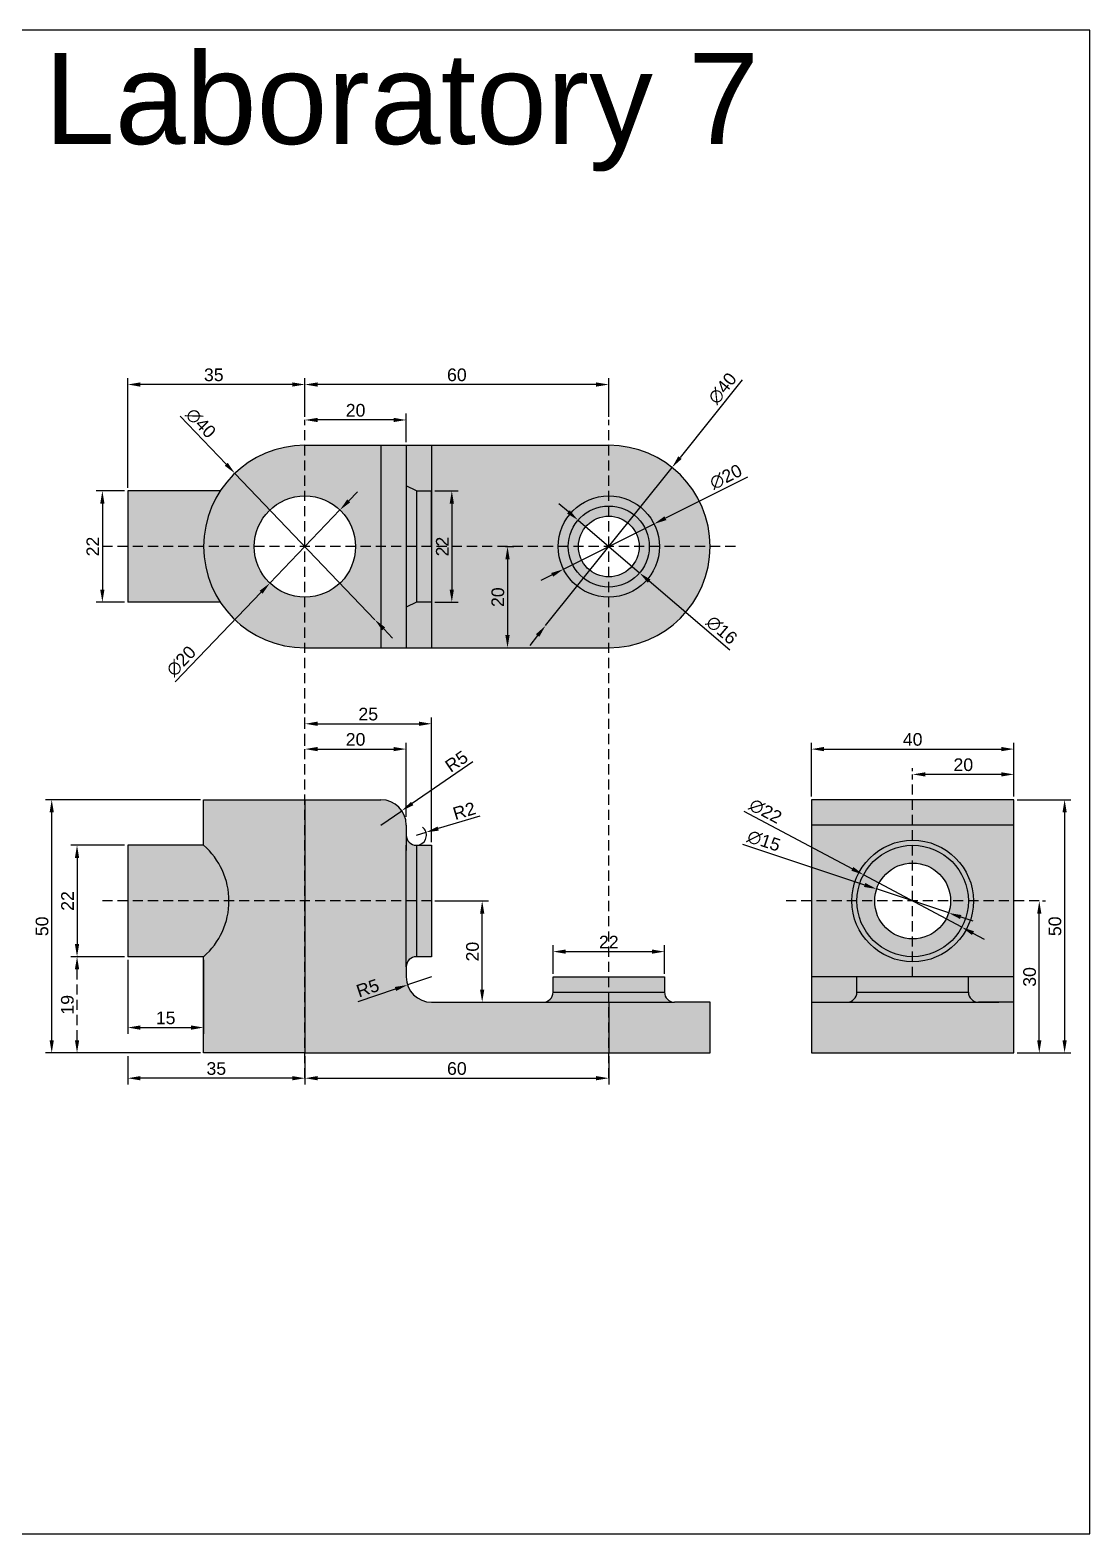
# Model space of a CAD drawing. Header units: millimetres. Extents: x 0 to 420, y 0 to 297.
# Drawn here: x 210.7 to 420, y 0 to 297 of the extents above; entities that cross this region are included whole.
import ezdxf

# ---------------------------------------------------------------- set-up
doc = ezdxf.new("R2010")
doc.units = ezdxf.units.MM
doc.linetypes.add('JIS_02_2.0', pattern=[3, 2, -1])
doc.styles.get("Standard").update_dxf_attribs({"font": 'arial.ttf'})
doc.dimstyles.new('ISO-25', dxfattribs={"dimtxt": 2.5, "dimasz": 2.5, "dimexe": 1.25, "dimexo": 0.625, "dimtad": 1, "dimtxsty": 'Standard', "dimcen": 2.5, "dimadec": 0, "dimazin": 0, "dimtfac": 1, "dimtmove": 0, "dimatfit": 3, "dimfxl": 1, "dimarcsym": 0})

# ---------------------------------------------------------------- blocks, each defined once
blk = doc.blocks.new('*D3')
at = {"color": 0, "lineweight": -2, "transparency": 16777216}
for p, q in [((265, 220.62), (265, 228.25)), ((322.5, 227), (267.5, 227)), ((325, 220.62), (325, 228.25))]:
    blk.add_line(p, q, dxfattribs=at)
at = {"color": 0, "transparency": 16777216}
for points in [[(267.5, 227.42), (267.5, 226.58), (265, 227)], [(322.5, 227.42), (322.5, 226.58), (325, 227)]]:
    blk.add_solid(points, dxfattribs=at)
at = {"layer": 'Defpoints', "color": 0, "transparency": 16777216}
for p in [(265, 227), (265, 220), (325, 220)]:
    blk.add_point(p, dxfattribs=at)
at = {"color": 0, "transparency": 16777216, "insert": (295, 228.9), "char_height": 2.5, "attachment_point": 5}
blk.add_mtext('60', dxfattribs=at)
blk = doc.blocks.new('*D6')
at = {"color": 0, "lineweight": -2, "transparency": 16777216}
for p, q in [((229.38, 206), (223.75, 206)), ((225, 203.5), (225, 186.5)), ((229.38, 184), (223.75, 184))]:
    blk.add_line(p, q, dxfattribs=at)
at = {"color": 0, "transparency": 16777216}
for points in [[(224.58, 203.5), (225.42, 203.5), (225, 206)], [(224.58, 186.5), (225.42, 186.5), (225, 184)]]:
    blk.add_solid(points, dxfattribs=at)
at = {"layer": 'Defpoints', "color": 0, "transparency": 16777216}
for p in [(230, 206), (225, 184), (230, 184)]:
    blk.add_point(p, dxfattribs=at)
at = {"color": 0, "transparency": 16777216, "insert": (223.12, 195), "char_height": 2.5, "attachment_point": 5, "rotation": 90}
blk.add_mtext('22', dxfattribs=at)
blk = doc.blocks.new('*D7')
at = {"color": 0, "lineweight": -2, "transparency": 16777216}
for p, q in [((230, 206.62), (230, 228.25)), ((262.5, 227), (232.5, 227)), ((265, 227.62), (265, 228.25))]:
    blk.add_line(p, q, dxfattribs=at)
at = {"color": 0, "transparency": 16777216}
for points in [[(232.5, 227.42), (232.5, 226.58), (230, 227)], [(262.5, 227.42), (262.5, 226.58), (265, 227)]]:
    blk.add_solid(points, dxfattribs=at)
at = {"layer": 'Defpoints', "color": 0, "transparency": 16777216}
for p in [(230, 227), (265, 227), (230, 206)]:
    blk.add_point(p, dxfattribs=at)
at = {"color": 0, "transparency": 16777216, "insert": (247, 228.9), "char_height": 2.5, "attachment_point": 5}
blk.add_mtext('35', dxfattribs=at)
blk = doc.blocks.new('*D8')
at = {"color": 0, "lineweight": -2, "transparency": 16777216}
for p, q in [((265, 220.62), (265, 221.25)), ((282.5, 220), (267.5, 220)), ((285, 215.62), (285, 221.25))]:
    blk.add_line(p, q, dxfattribs=at)
at = {"color": 0, "transparency": 16777216}
for points in [[(267.5, 220.42), (267.5, 219.58), (265, 220)], [(282.5, 220.42), (282.5, 219.58), (285, 220)]]:
    blk.add_solid(points, dxfattribs=at)
at = {"layer": 'Defpoints', "color": 0, "transparency": 16777216}
for p in [(265, 220), (265, 220), (285, 215)]:
    blk.add_point(p, dxfattribs=at)
at = {"color": 0, "transparency": 16777216, "insert": (275, 221.9), "char_height": 2.5, "attachment_point": 5}
blk.add_mtext('20', dxfattribs=at)
blk = doc.blocks.new('*D9')
at = {"color": 0, "lineweight": -2, "transparency": 16777216}
for p, q in [((290.63, 206), (295.25, 206)), ((294, 203.5), (294, 186.5)), ((290.63, 184), (295.25, 184))]:
    blk.add_line(p, q, dxfattribs=at)
at = {"color": 0, "transparency": 16777216}
for points in [[(293.58, 203.5), (294.42, 203.5), (294, 206)], [(293.58, 186.5), (294.42, 186.5), (294, 184)]]:
    blk.add_solid(points, dxfattribs=at)
at = {"layer": 'Defpoints', "color": 0, "transparency": 16777216}
for p in [(290, 206), (290, 184), (294, 184)]:
    blk.add_point(p, dxfattribs=at)
at = {"color": 0, "transparency": 16777216, "insert": (292.12, 195), "char_height": 2.5, "attachment_point": 5, "rotation": 90}
blk.add_mtext('22', dxfattribs=at)
blk = doc.blocks.new('*D10')
at = {"color": 0, "lineweight": -2, "transparency": 16777216}
for p, q in [((304.63, 195), (306.25, 195)), ((305, 192.5), (305, 177.5)), ((304.63, 175), (306.25, 175))]:
    blk.add_line(p, q, dxfattribs=at)
at = {"color": 0, "transparency": 16777216}
for points in [[(304.58, 192.5), (305.42, 192.5), (305, 195)], [(304.58, 177.5), (305.42, 177.5), (305, 175)]]:
    blk.add_solid(points, dxfattribs=at)
at = {"layer": 'Defpoints', "color": 0, "transparency": 16777216}
for p in [(304, 195), (304, 175), (305, 175)]:
    blk.add_point(p, dxfattribs=at)
at = {"color": 0, "transparency": 16777216, "insert": (303.1, 185), "char_height": 2.5, "attachment_point": 5, "rotation": 90}
blk.add_mtext('20', dxfattribs=at)
blk = doc.blocks.new('*D11')
at = {"color": 0, "lineweight": -2, "transparency": 16777216}
for p, q in [((352.37, 208.69), (336.18, 200.59)), ((316.06, 190.53), (333.94, 199.47)), ((313.82, 189.41), (311.58, 188.29))]:
    blk.add_line(p, q, dxfattribs=at)
at = {"color": 0, "transparency": 16777216}
for points in [[(335.99, 200.96), (336.37, 200.22), (333.94, 199.47)], [(313.63, 189.78), (314.01, 189.04), (316.06, 190.53)]]:
    blk.add_solid(points, dxfattribs=at)
at = {"layer": 'Defpoints', "color": 0, "transparency": 16777216}
for p in [(333.94, 199.47), (316.06, 190.53)]:
    blk.add_point(p, dxfattribs=at)
at = {"color": 0, "transparency": 16777216, "insert": (348.12, 208.76), "char_height": 2.5, "attachment_point": 5, "rotation": 26.5651}
blk.add_mtext('∅20', dxfattribs=at)
blk = doc.blocks.new('*D12')
at = {"color": 0, "lineweight": -2, "transparency": 16777216}
for p, q in [((317.03, 201.83), (315.13, 203.46)), ((318.93, 200.21), (331.07, 189.79)), ((348.87, 174.54), (332.97, 188.17))]:
    blk.add_line(p, q, dxfattribs=at)
at = {"color": 0, "transparency": 16777216}
for points in [[(317.3, 202.15), (316.76, 201.52), (318.93, 200.21)], [(333.24, 188.48), (332.7, 187.85), (331.07, 189.79)]]:
    blk.add_solid(points, dxfattribs=at)
at = {"layer": 'Defpoints', "color": 0, "transparency": 16777216}
for p in [(318.93, 200.21), (331.07, 189.79)]:
    blk.add_point(p, dxfattribs=at)
at = {"color": 0, "transparency": 16777216, "insert": (347.28, 178.5), "char_height": 2.5, "attachment_point": 5, "rotation": 319.3987}
blk.add_mtext('∅16', dxfattribs=at)
blk = doc.blocks.new('*D13')
at = {"color": 0, "lineweight": -2, "transparency": 16777216}
for p, q in [((351.36, 227.94), (339.06, 212.57)), ((312.51, 179.38), (337.49, 210.62)), ((310.94, 177.43), (309.38, 175.48))]:
    blk.add_line(p, q, dxfattribs=at)
at = {"color": 0, "transparency": 16777216}
for points in [[(338.73, 212.83), (339.38, 212.31), (337.49, 210.62)], [(310.62, 177.69), (311.27, 177.17), (312.51, 179.38)]]:
    blk.add_solid(points, dxfattribs=at)
at = {"layer": 'Defpoints', "color": 0, "transparency": 16777216}
for p in [(337.49, 210.62), (312.51, 179.38)]:
    blk.add_point(p, dxfattribs=at)
at = {"color": 0, "transparency": 16777216, "insert": (347.46, 226.23), "char_height": 2.5, "attachment_point": 5, "rotation": 51.3402}
blk.add_mtext('∅40', dxfattribs=at)
blk = doc.blocks.new('*D14')
at = {"color": 0, "lineweight": -2, "transparency": 16777216}
for p, q in [((240.39, 220.73), (249.45, 211.26)), ((278.82, 180.55), (251.18, 209.45)), ((280.55, 178.74), (282.28, 176.93))]:
    blk.add_line(p, q, dxfattribs=at)
at = {"color": 0, "transparency": 16777216}
for points in [[(249.75, 211.55), (249.15, 210.97), (251.18, 209.45)], [(280.85, 179.03), (280.25, 178.45), (278.82, 180.55)]]:
    blk.add_solid(points, dxfattribs=at)
at = {"layer": 'Defpoints', "color": 0, "transparency": 16777216}
for p in [(251.18, 209.45), (278.82, 180.55)]:
    blk.add_point(p, dxfattribs=at)
at = {"color": 0, "transparency": 16777216, "insert": (244.42, 219.36), "char_height": 2.5, "attachment_point": 5, "rotation": 313.727}
blk.add_mtext('∅40', dxfattribs=at)
blk = doc.blocks.new('*D15')
at = {"color": 0, "lineweight": -2, "transparency": 16777216}
for p, q in [((273.65, 204.02), (275.38, 205.83)), ((271.92, 202.22), (258.08, 187.78)), ((239.39, 168.28), (256.35, 185.98))]:
    blk.add_line(p, q, dxfattribs=at)
at = {"color": 0, "transparency": 16777216}
for points in [[(273.35, 204.31), (273.95, 203.74), (271.92, 202.22)], [(256.05, 186.26), (256.65, 185.69), (258.08, 187.78)]]:
    blk.add_solid(points, dxfattribs=at)
at = {"layer": 'Defpoints', "color": 0, "transparency": 16777216}
for p in [(271.92, 202.22), (258.08, 187.78)]:
    blk.add_point(p, dxfattribs=at)
at = {"color": 0, "transparency": 16777216, "insert": (240.58, 172.36), "char_height": 2.5, "attachment_point": 5, "rotation": 46.2189}
blk.add_mtext('∅20', dxfattribs=at)
blk = doc.blocks.new('*D19')
at = {"color": 0, "lineweight": -2, "transparency": 16777216}
for p, q in [((265, 155.62), (265, 156.25)), ((267.5, 155), (282.5, 155)), ((285, 141.62), (285, 156.25))]:
    blk.add_line(p, q, dxfattribs=at)
at = {"color": 0, "transparency": 16777216}
for points in [[(267.5, 155.42), (267.5, 154.58), (265, 155)], [(282.5, 155.42), (282.5, 154.58), (285, 155)]]:
    blk.add_solid(points, dxfattribs=at)
at = {"layer": 'Defpoints', "color": 0, "transparency": 16777216}
for p in [(265, 155), (285, 155), (285, 141)]:
    blk.add_point(p, dxfattribs=at)
at = {"color": 0, "transparency": 16777216, "insert": (275, 156.9), "char_height": 2.5, "attachment_point": 5}
blk.add_mtext('20', dxfattribs=at)
blk = doc.blocks.new('*D20')
at = {"color": 0, "lineweight": -2, "transparency": 16777216}
for p, q in [((265, 160.62), (265, 161.25)), ((290, 136.62), (290, 161.25)), ((267.5, 160), (287.5, 160))]:
    blk.add_line(p, q, dxfattribs=at)
at = {"color": 0, "transparency": 16777216}
for points in [[(267.5, 160.42), (267.5, 159.58), (265, 160)], [(287.5, 160.42), (287.5, 159.58), (290, 160)]]:
    blk.add_solid(points, dxfattribs=at)
at = {"layer": 'Defpoints', "color": 0, "transparency": 16777216}
for p in [(265, 160), (290, 160), (290, 136)]:
    blk.add_point(p, dxfattribs=at)
at = {"color": 0, "transparency": 16777216, "insert": (277.5, 161.9), "char_height": 2.5, "attachment_point": 5}
blk.add_mtext('25', dxfattribs=at)
blk = doc.blocks.new('*D21')
at = {"color": 0, "lineweight": -2, "transparency": 16777216}
for p, q in [((298.18, 152.5), (286.18, 144.25)), ((280, 140), (284.12, 142.83))]:
    blk.add_line(p, q, dxfattribs=at)
at = {"color": 0, "transparency": 16777216}
blk.add_solid([(285.94, 144.59), (286.42, 143.91), (284.12, 142.83)], dxfattribs=at)
at = {"layer": 'Defpoints', "color": 0, "transparency": 16777216}
for p in [(284.12, 142.83), (280, 140)]:
    blk.add_point(p, dxfattribs=at)
at = {"color": 0, "transparency": 16777216, "insert": (294.93, 152.56), "char_height": 2.5, "attachment_point": 5, "rotation": 34.5085}
blk.add_mtext('R5', dxfattribs=at)
blk = doc.blocks.new('*D22')
at = {"color": 0, "lineweight": -2, "transparency": 16777216}
for p, q in [((299.52, 141.76), (291.31, 139.29)), ((287, 138), (288.92, 138.57))]:
    blk.add_line(p, q, dxfattribs=at)
blk.add_arc((287, 138), 2, 287.9049, 52.5091, dxfattribs=at)
at = {"color": 0, "transparency": 16777216}
blk.add_solid([(291.19, 139.69), (291.43, 138.89), (288.92, 138.57)], dxfattribs=at)
at = {"layer": 'Defpoints', "color": 0, "transparency": 16777216}
for p in [(287, 138), (288.92, 138.57)]:
    blk.add_point(p, dxfattribs=at)
at = {"color": 0, "transparency": 16777216, "insert": (296.46, 142.8), "char_height": 2.5, "attachment_point": 5, "rotation": 16.6992}
blk.add_mtext('R2', dxfattribs=at)
blk = doc.blocks.new('*D23')
at = {"color": 0, "lineweight": -2, "transparency": 16777216}
for p, q in [((290, 110), (285.26, 108.42)), ((275.49, 105.16), (282.88, 107.63))]:
    blk.add_line(p, q, dxfattribs=at)
at = {"color": 0, "transparency": 16777216}
blk.add_solid([(282.75, 108.02), (283.02, 107.23), (285.26, 108.42)], dxfattribs=at)
at = {"layer": 'Defpoints', "color": 0, "transparency": 16777216}
for p in [(290, 110), (285.26, 108.42)]:
    blk.add_point(p, dxfattribs=at)
at = {"color": 0, "transparency": 16777216, "insert": (277.4, 107.8), "char_height": 2.5, "attachment_point": 5, "rotation": 18.4349}
blk.add_mtext('R5', dxfattribs=at)
blk = doc.blocks.new('*D24')
at = {"color": 0, "lineweight": -2, "transparency": 16777216}
for p, q in [((290.63, 125), (301.25, 125)), ((300, 107.5), (300, 122.5)), ((295.63, 105), (301.25, 105))]:
    blk.add_line(p, q, dxfattribs=at)
at = {"color": 0, "transparency": 16777216}
for points in [[(299.58, 122.5), (300.42, 122.5), (300, 125)], [(299.58, 107.5), (300.42, 107.5), (300, 105)]]:
    blk.add_solid(points, dxfattribs=at)
at = {"layer": 'Defpoints', "color": 0, "transparency": 16777216}
for p in [(290, 125), (300, 125), (295, 105)]:
    blk.add_point(p, dxfattribs=at)
at = {"color": 0, "transparency": 16777216, "insert": (298.1, 115), "char_height": 2.5, "attachment_point": 5, "rotation": 90}
blk.add_mtext('20', dxfattribs=at)
blk = doc.blocks.new('*D25')
at = {"color": 0, "lineweight": -2, "transparency": 16777216}
for p, q in [((314, 110.62), (314, 116.25)), ((336, 110.62), (336, 116.25)), ((316.5, 115), (333.5, 115))]:
    blk.add_line(p, q, dxfattribs=at)
at = {"color": 0, "transparency": 16777216}
for points in [[(316.5, 115.42), (316.5, 114.58), (314, 115)], [(333.5, 115.42), (333.5, 114.58), (336, 115)]]:
    blk.add_solid(points, dxfattribs=at)
at = {"layer": 'Defpoints', "color": 0, "transparency": 16777216}
for p in [(336, 115), (314, 110), (336, 110)]:
    blk.add_point(p, dxfattribs=at)
at = {"color": 0, "transparency": 16777216, "insert": (325, 116.88), "char_height": 2.5, "attachment_point": 5}
blk.add_mtext('22', dxfattribs=at)
blk = doc.blocks.new('*D26')
at = {"color": 0, "lineweight": -2, "transparency": 16777216}
for p, q in [((265, 94.38), (265, 88.75)), ((325, 94.38), (325, 88.75)), ((267.5, 90), (322.5, 90))]:
    blk.add_line(p, q, dxfattribs=at)
at = {"color": 0, "transparency": 16777216}
for points in [[(267.5, 90.42), (267.5, 89.58), (265, 90)], [(322.5, 90.42), (322.5, 89.58), (325, 90)]]:
    blk.add_solid(points, dxfattribs=at)
at = {"layer": 'Defpoints', "color": 0, "transparency": 16777216}
for p in [(265, 95), (325, 95), (325, 90)]:
    blk.add_point(p, dxfattribs=at)
at = {"color": 0, "transparency": 16777216, "insert": (295, 91.9), "char_height": 2.5, "attachment_point": 5}
blk.add_mtext('60', dxfattribs=at)
blk = doc.blocks.new('*D27')
at = {"color": 0, "lineweight": -2, "transparency": 16777216}
for p, q in [((230, 94.38), (230, 88.75)), ((265, 94.38), (265, 88.75)), ((262.5, 90), (232.5, 90))]:
    blk.add_line(p, q, dxfattribs=at)
at = {"color": 0, "transparency": 16777216}
for points in [[(232.5, 90.42), (232.5, 89.58), (230, 90)], [(262.5, 90.42), (262.5, 89.58), (265, 90)]]:
    blk.add_solid(points, dxfattribs=at)
at = {"layer": 'Defpoints', "color": 0, "transparency": 16777216}
for p in [(230, 95), (265, 95), (230, 90)]:
    blk.add_point(p, dxfattribs=at)
at = {"color": 0, "transparency": 16777216, "insert": (247.5, 91.9), "char_height": 2.5, "attachment_point": 5}
blk.add_mtext('35', dxfattribs=at)
blk = doc.blocks.new('*D28')
at = {"color": 0, "lineweight": -2, "transparency": 16777216}
for p, q in [((244.38, 145), (213.75, 145)), ((215, 97.5), (215, 142.5)), ((244.38, 95), (213.75, 95))]:
    blk.add_line(p, q, dxfattribs=at)
at = {"color": 0, "transparency": 16777216}
for points in [[(214.58, 142.5), (215.42, 142.5), (215, 145)], [(214.58, 97.5), (215.42, 97.5), (215, 95)]]:
    blk.add_solid(points, dxfattribs=at)
at = {"layer": 'Defpoints', "color": 0, "transparency": 16777216}
for p in [(215, 145), (245, 145), (245, 95)]:
    blk.add_point(p, dxfattribs=at)
at = {"color": 0, "transparency": 16777216, "insert": (213.1, 120), "char_height": 2.5, "attachment_point": 5, "rotation": 90}
blk.add_mtext('50', dxfattribs=at)
blk = doc.blocks.new('*D29')
at = {"color": 0, "lineweight": -2, "transparency": 16777216}
for p, q in [((229.38, 136), (218.75, 136)), ((220, 133.5), (220, 116.5)), ((229.38, 114), (218.75, 114))]:
    blk.add_line(p, q, dxfattribs=at)
at = {"color": 0, "transparency": 16777216}
for points in [[(219.58, 133.5), (220.42, 133.5), (220, 136)], [(219.58, 116.5), (220.42, 116.5), (220, 114)]]:
    blk.add_solid(points, dxfattribs=at)
at = {"layer": 'Defpoints', "color": 0, "transparency": 16777216}
for p in [(230, 136), (220, 114), (230, 114)]:
    blk.add_point(p, dxfattribs=at)
at = {"color": 0, "transparency": 16777216, "insert": (218.12, 125), "char_height": 2.5, "attachment_point": 5, "rotation": 90}
blk.add_mtext('22', dxfattribs=at)
blk = doc.blocks.new('*D30')
at = {"color": 0, "linetype": 'JIS_02_2.0', "lineweight": -2, "transparency": 16777216}
for p, q in [((244.38, 114), (218.75, 114)), ((220, 97.5), (220, 111.5)), ((244.38, 95), (218.75, 95))]:
    blk.add_line(p, q, dxfattribs=at)
at = {"color": 0, "linetype": 'JIS_02_2.0', "transparency": 16777216}
for points in [[(219.58, 111.5), (220.42, 111.5), (220, 114)], [(219.58, 97.5), (220.42, 97.5), (220, 95)]]:
    blk.add_solid(points, dxfattribs=at)
at = {"layer": 'Defpoints', "color": 0, "linetype": 'JIS_02_2.0', "transparency": 16777216}
for p in [(220, 114), (245, 114), (245, 95)]:
    blk.add_point(p, dxfattribs=at)
at = {"color": 0, "linetype": 'JIS_02_2.0', "transparency": 16777216, "insert": (218.1, 104.5), "char_height": 2.5, "attachment_point": 5, "rotation": 90}
blk.add_mtext('19', dxfattribs=at)
blk = doc.blocks.new('*D31')
at = {"color": 0, "lineweight": -2, "transparency": 16777216}
for p, q in [((230, 113.38), (230, 98.75)), ((245, 113.38), (245, 98.75)), ((232.5, 100), (242.5, 100))]:
    blk.add_line(p, q, dxfattribs=at)
at = {"color": 0, "transparency": 16777216}
for points in [[(232.5, 100.42), (232.5, 99.58), (230, 100)], [(242.5, 100.42), (242.5, 99.58), (245, 100)]]:
    blk.add_solid(points, dxfattribs=at)
at = {"layer": 'Defpoints', "color": 0, "transparency": 16777216}
for p in [(230, 114), (245, 114), (245, 100)]:
    blk.add_point(p, dxfattribs=at)
at = {"color": 0, "transparency": 16777216, "insert": (237.5, 101.9), "char_height": 2.5, "attachment_point": 5}
blk.add_mtext('15', dxfattribs=at)
blk = doc.blocks.new('*D33')
at = {"color": 0, "lineweight": -2, "transparency": 16777216}
for p, q in [((365, 145.62), (365, 156.25)), ((367.5, 155), (402.5, 155)), ((405, 145.62), (405, 156.25))]:
    blk.add_line(p, q, dxfattribs=at)
at = {"color": 0, "transparency": 16777216}
for points in [[(367.5, 155.42), (367.5, 154.58), (365, 155)], [(402.5, 155.42), (402.5, 154.58), (405, 155)]]:
    blk.add_solid(points, dxfattribs=at)
at = {"layer": 'Defpoints', "color": 0, "transparency": 16777216}
for p in [(405, 155), (365, 145), (405, 145)]:
    blk.add_point(p, dxfattribs=at)
at = {"color": 0, "transparency": 16777216, "insert": (385, 156.9), "char_height": 2.5, "attachment_point": 5}
blk.add_mtext('40', dxfattribs=at)
blk = doc.blocks.new('*D34')
at = {"color": 0, "lineweight": -2, "transparency": 16777216}
for p, q in [((385, 150.62), (385, 151.25)), ((402.5, 150), (387.5, 150)), ((405, 145.62), (405, 151.25))]:
    blk.add_line(p, q, dxfattribs=at)
at = {"color": 0, "transparency": 16777216}
for points in [[(387.5, 150.42), (387.5, 149.58), (385, 150)], [(402.5, 150.42), (402.5, 149.58), (405, 150)]]:
    blk.add_solid(points, dxfattribs=at)
at = {"layer": 'Defpoints', "color": 0, "transparency": 16777216}
for p in [(385, 150), (385, 150), (405, 145)]:
    blk.add_point(p, dxfattribs=at)
at = {"color": 0, "transparency": 16777216, "insert": (395, 151.9), "char_height": 2.5, "attachment_point": 5}
blk.add_mtext('20', dxfattribs=at)
blk = doc.blocks.new('*D35')
at = {"color": 0, "lineweight": -2, "transparency": 16777216}
for p, q in [((405.63, 145), (416.25, 145)), ((415, 142.5), (415, 97.5)), ((405.63, 95), (416.25, 95))]:
    blk.add_line(p, q, dxfattribs=at)
at = {"color": 0, "transparency": 16777216}
for points in [[(414.58, 142.5), (415.42, 142.5), (415, 145)], [(414.58, 97.5), (415.42, 97.5), (415, 95)]]:
    blk.add_solid(points, dxfattribs=at)
at = {"layer": 'Defpoints', "color": 0, "transparency": 16777216}
for p in [(405, 145), (405, 95), (415, 95)]:
    blk.add_point(p, dxfattribs=at)
at = {"color": 0, "transparency": 16777216, "insert": (413.1, 120), "char_height": 2.5, "attachment_point": 5, "rotation": 90}
blk.add_mtext('50', dxfattribs=at)
blk = doc.blocks.new('*D36')
at = {"color": 0, "lineweight": -2, "transparency": 16777216}
for p, q in [((410.63, 125), (411.25, 125)), ((410, 97.5), (410, 122.5)), ((405.63, 95), (411.25, 95))]:
    blk.add_line(p, q, dxfattribs=at)
at = {"color": 0, "transparency": 16777216}
for points in [[(409.58, 122.5), (410.42, 122.5), (410, 125)], [(409.58, 97.5), (410.42, 97.5), (410, 95)]]:
    blk.add_solid(points, dxfattribs=at)
at = {"layer": 'Defpoints', "color": 0, "transparency": 16777216}
for p in [(410, 125), (410, 125), (405, 95)]:
    blk.add_point(p, dxfattribs=at)
at = {"color": 0, "transparency": 16777216, "insert": (408.1, 110), "char_height": 2.5, "attachment_point": 5, "rotation": 90}
blk.add_mtext('30', dxfattribs=at)
blk = doc.blocks.new('*D37')
at = {"color": 0, "lineweight": -2, "transparency": 16777216}
for p, q in [((351.41, 136.2), (375.51, 128.16)), ((392.12, 122.63), (377.88, 127.37)), ((394.49, 121.84), (396.86, 121.05))]:
    blk.add_line(p, q, dxfattribs=at)
at = {"color": 0, "transparency": 16777216}
for points in [[(375.64, 128.56), (375.38, 127.77), (377.88, 127.37)], [(394.62, 122.23), (394.36, 121.44), (392.12, 122.63)]]:
    blk.add_solid(points, dxfattribs=at)
at = {"layer": 'Defpoints', "color": 0, "transparency": 16777216}
for p in [(377.88, 127.37), (392.12, 122.63)]:
    blk.add_point(p, dxfattribs=at)
at = {"color": 0, "transparency": 16777216, "insert": (355.62, 136.87), "char_height": 2.5, "attachment_point": 5, "rotation": 341.5651}
blk.add_mtext('∅15', dxfattribs=at)
blk = doc.blocks.new('*D38')
at = {"color": 0, "lineweight": -2, "transparency": 16777216}
for p, q in [((351.68, 142.77), (373.09, 131.35)), ((394.71, 119.82), (375.29, 130.18)), ((396.91, 118.65), (399.12, 117.47))]:
    blk.add_line(p, q, dxfattribs=at)
at = {"color": 0, "transparency": 16777216}
for points in [[(373.28, 131.72), (372.89, 130.99), (375.29, 130.18)], [(397.11, 119.01), (396.72, 118.28), (394.71, 119.82)]]:
    blk.add_solid(points, dxfattribs=at)
at = {"layer": 'Defpoints', "color": 0, "transparency": 16777216}
for p in [(375.29, 130.18), (394.71, 119.82)]:
    blk.add_point(p, dxfattribs=at)
at = {"color": 0, "transparency": 16777216, "insert": (355.93, 142.74), "char_height": 2.5, "attachment_point": 5, "rotation": 331.9275}
blk.add_mtext('∅22', dxfattribs=at)

msp = doc.modelspace()

# ---------------------------------------------------------------- hatches: boundary and pattern name
h = msp.add_hatch(color=3)
h.dxf.hatch_style = 1
h.paths.add_polyline_path([(280, 215), (265, 215), (265, 205, -0.4142136), (275, 195), (280, 195)])
h.paths.add_polyline_path([(265, 215, 0.4142136), (245, 195), (255, 195, -0.4142136), (265, 205)])
h.paths.add_polyline_path([(265, 185, -0.4142136), (255, 195), (245, 195, 0.4142136), (265, 175)])
h.paths.add_polyline_path([(280, 195), (275, 195, -0.4142136), (265, 185), (265, 175), (280, 175)])
h.paths.add_polyline_path([(325, 205), (325, 215), (290, 215), (290, 195), (315, 195, -0.4142136)])
h.paths.add_polyline_path([(325, 185, -0.4142136), (315, 195), (290, 195), (290, 184), (290, 175), (325, 175)])
h.paths.add_polyline_path([(345, 195), (335, 195, -0.4142136), (325, 185), (325, 175, 0.4142136)])
h.paths.add_polyline_path([(325, 215), (325, 205, -0.4142136), (335, 195), (345, 195, 0.4142136)])
at = {"true_color": 0xd9510d}
h = msp.add_hatch(color=32, dxfattribs=at)
h.dxf.hatch_style = 1
h.paths.add_polyline_path([(285, 215), (280, 215), (280, 195), (285, 195)])
h.paths.add_polyline_path([(290, 215), (285, 215), (285, 207), (287, 206), (290, 206)])
h.paths.add_polyline_path([(285, 195), (280, 195), (280, 175), (285, 175)])
h.paths.add_polyline_path([(290, 184), (287, 184), (285, 183), (285, 175), (290, 175)])
h = msp.add_hatch(color=4)
h.dxf.hatch_style = 1
h.paths.add_polyline_path([(248.297, 206), (230, 206), (230, 195), (245, 195, -0.1466285)])
h.paths.add_polyline_path([(245, 195), (230, 195), (230, 184), (248.297, 184, -0.1466285)])
at = {"true_color": 0x1f55ad}
h = msp.add_hatch(color=154, dxfattribs=at)
h.dxf.hatch_style = 1
h.paths.add_polyline_path([(287, 206), (285, 207), (285, 195), (287, 195)])
h.paths.add_polyline_path([(287, 195), (285, 195), (285, 183), (287, 184)])
h.paths.add_polyline_path([(325, 203), (325, 205, 0.4142136), (315, 195), (317, 195, -0.4142136)])
h.paths.add_polyline_path([(325, 205), (325, 203, -0.4142136), (333, 195), (335, 195, 0.4142136)])
at = {"true_color": 0x00b3b3}
h = msp.add_hatch(color=132, dxfattribs=at)
h.dxf.hatch_style = 1
h.paths.add_polyline_path([(287, 195), (285, 195), (285, 183), (287, 184)])
h.paths.add_polyline_path([(287, 206), (285, 207), (285, 195), (287, 195)])
h.paths.add_polyline_path([(325, 203), (325, 205, 0.4142136), (315, 195), (317, 195, -0.4142136)])
h.paths.add_polyline_path([(325, 205), (325, 203, -0.4142136), (333, 195), (335, 195, 0.4142136)])
h.paths.add_polyline_path([(335, 195), (333, 195, -0.4142136), (325, 187), (325, 185, 0.4142136)])
h.paths.add_polyline_path([(325, 187, -0.4142136), (317, 195), (315, 195, 0.4142136), (325, 185)])
h.paths.add_polyline_path([(287, 136, -0.4142136), (285, 138), (285, 135), (285, 125), (285, 112, -0.4142136), (287, 114)])
h.paths.add_polyline_path([(325, 107), (314, 107, -0.4142136), (312, 105), (325, 105)])
h.paths.add_polyline_path([(336, 107), (325, 107), (325, 105), (338, 105, -0.4142136)])
h = msp.add_hatch(color=1)
h.dxf.hatch_style = 1
h.paths.add_polyline_path([(290, 206), (287, 206), (287, 195), (290, 195)])
h.paths.add_polyline_path([(290, 195), (287, 195), (287, 184), (290, 184)])
at = {"true_color": 0x00b800}
h = msp.add_hatch(color=92, dxfattribs=at)
h.dxf.hatch_style = 1
h.paths.add_polyline_path([(325, 201), (325, 203, 0.4142136), (317, 195), (319, 195, -0.4142136)])
h.paths.add_polyline_path([(325, 203), (325, 201, -0.4142136), (331, 195), (333, 195, 0.4142136)])
h.paths.add_polyline_path([(319, 195), (317, 195, 0.4142136), (325, 187), (325, 189, -0.4142136)])
h.paths.add_polyline_path([(333, 195), (331, 195, -0.4142136), (325, 189), (325, 187, 0.4142136)])
at = {"true_color": 0x1f55ad}
h = msp.add_hatch(color=154, dxfattribs=at)
h.dxf.hatch_style = 1
h.paths.add_polyline_path([(317, 195), (315, 195, 0.4142136), (325, 185), (325, 187, -0.4142136)])
h.paths.add_polyline_path([(335, 195), (333, 195, -0.4142136), (325, 187), (325, 185, 0.4142136)])
at = {"true_color": 0x000000}
h = msp.add_hatch(color=18, dxfattribs=at)
h.dxf.hatch_style = 1
h.set_gradient(color1=(99, 100, 102), color2=(147, 149, 152))
h.paths.add_polyline_path([(245, 114), (245, 95), (265, 95), (265, 145), (245, 145), (245, 136, -0.4545455)])
h.paths.add_polyline_path([(345, 95), (345, 105), (338, 105), (325, 105), (325, 95)])
at = {"true_color": 0x0739a6}
h = msp.add_hatch(color=154, dxfattribs=at)
h.dxf.hatch_style = 1
h.paths.add_polyline_path([(285, 125), (285, 136), (285, 139), (285, 140, 0.4142136), (280, 145), (265, 145), (265, 95), (325, 95), (325, 105), (310, 105), (290, 105, -0.4142136), (285, 110), (285, 112)])
at = {"true_color": 0xd9510d}
h = msp.add_hatch(color=32, dxfattribs=at)
h.dxf.hatch_style = 1
h.paths.add_polyline_path([(405, 145), (385, 145), (385, 140), (405, 140)])
h.paths.add_polyline_path([(385, 145), (365, 145), (365, 140), (385, 140)])
h.paths.add_polyline_path([(374, 110), (365, 110), (365, 105), (372, 105, 0.4142136), (374, 107)])
h.paths.add_polyline_path([(405, 110), (396, 110), (396, 107, 0.4142136), (398, 105), (402, 105), (405, 105)])
at = {"true_color": 0x953809}
h = msp.add_hatch(color=24, dxfattribs=at)
h.dxf.hatch_style = 1
h.paths.add_polyline_path([(385, 137), (385, 140), (365, 140), (365, 125), (373, 125, -0.4142136)])
h.paths.add_polyline_path([(405, 140), (385, 140), (385, 137, -0.4142136), (397, 125), (405, 125)])
h.paths.add_polyline_path([(405, 125), (397, 125, -0.4142136), (385, 113), (385, 110), (405, 110)])
h.paths.add_polyline_path([(373, 125), (365, 125), (365, 110), (385, 110), (385, 113, -0.4142136)])
at = {"true_color": 0x00b3b3}
h = msp.add_hatch(color=132, dxfattribs=at)
h.dxf.hatch_style = 1
h.set_gradient(color1=(0, 179, 179), color2=(0, 255, 255), name='CURVED')
h.paths.add_polyline_path([(245, 136), (230, 136), (230, 114), (245, 114, 0.4545455)])
h.paths.add_polyline_path([(287, 136, -0.4142136), (285, 138), (285, 135), (285, 125), (285, 112, -0.4142136), (287, 114)])
h.paths.add_polyline_path([(325, 107), (314, 107, -0.4142136), (312, 105), (325, 105)])
h.paths.add_polyline_path([(336, 107), (325, 107), (325, 105), (338, 105, -0.4142136)])
at = {"true_color": 0x007070}
h = msp.add_hatch(color=136, dxfattribs=at)
h.dxf.hatch_style = 1
h.paths.add_polyline_path([(385, 136), (385, 137, 0.4142136), (373, 125), (374, 125, -0.4142136)])
h.paths.add_polyline_path([(385, 137), (385, 136, -0.4142136), (396, 125), (397, 125, 0.4142136)])
h.paths.add_polyline_path([(397, 125), (396, 125, -0.4142136), (385, 114), (385, 113, 0.4142136)])
h.paths.add_polyline_path([(374, 125), (373, 125, 0.4142136), (385, 113), (385, 114, -0.4142136)])
h = msp.add_hatch(color=1)
h.dxf.hatch_style = 1
h.paths.add_polyline_path([(290, 136), (287, 136), (287, 114), (290, 114)])
h.paths.add_polyline_path([(325, 110), (314, 110), (314, 107), (325, 107)])
h.paths.add_polyline_path([(336, 110), (325, 110), (325, 107), (336, 107)])
at = {"true_color": 0x00b800}
h = msp.add_hatch(color=92, dxfattribs=at)
h.dxf.hatch_style = 1
h.paths.add_polyline_path([(385, 132.5), (385, 136, 0.4142136), (374, 125), (377.5, 125, -0.4142136)])
h.paths.add_polyline_path([(377.5, 125), (374, 125, 0.4142136), (385, 114), (385, 117.5, -0.4142136)])
h.paths.add_polyline_path([(396, 125), (392.5, 125, -0.4142136), (385, 117.5), (385, 114, 0.4142136)])
h.paths.add_polyline_path([(385, 136), (385, 132.5, -0.4142136), (392.5, 125), (396, 125, 0.4142136)])
h = msp.add_hatch(color=1)
h.dxf.hatch_style = 1
h.paths.add_polyline_path([(374, 110), (374, 107), (396, 107), (396, 110)])
at = {"true_color": 0x007070}
h = msp.add_hatch(color=136, dxfattribs=at)
h.dxf.hatch_style = 1
h.paths.add_polyline_path([(398, 105, -0.4142136), (396, 107), (374, 107, -0.4142136), (372, 105)])
at = {"true_color": 0x000000}
h = msp.add_hatch(color=18, dxfattribs=at)
h.dxf.hatch_style = 1
h.set_gradient(color1=(99, 100, 102), color2=(147, 149, 152), name='INVCYLINDER')
h.paths.add_polyline_path([(372, 105), (365, 105), (365, 95), (405, 95), (405, 105), (398, 105)])

# ---------------------------------------------------------------- linework, layer by layer
at = {"color": 18, "linetype": 'JIS_02_2.0', "true_color": 0x000000}
for p, q in [((265, 90), (265, 220)), ((325, 90), (325, 220)), ((350, 195), (225, 195)), ((385, 110), (385, 150)), ((290, 125), (225, 125)), ((410, 125), (360, 125)), ((405, 95), (405, 110))]:
    msp.add_line(p, q, dxfattribs=at)
at = {"color": 18, "true_color": 0x000000}
for p, q in [((265, 215), (325, 215)), ((265, 215), (285, 215)), ((280, 215), (280, 175)), ((285, 215), (285, 175)), ((290, 215), (290, 175)), ((248.297, 206), (230, 206)), ((230, 206), (230, 184)), ((287, 206), (285, 207)), ((287, 206), (287, 184)), ((287, 206), (290, 206)), ((290, 195), (290, 206)), ((290, 195), (290, 184)), ((248.297, 184), (230, 184)), ((287, 184), (285, 183)), ((290, 184), (287, 184)), ((265, 175), (325, 175)), ((245, 145), (280, 145)), ((245, 136), (245, 145)), ((265, 145), (265, 95)), ((405, 145), (365, 145)), ((365, 145), (365, 95)), ((405, 95), (405, 145)), ((285, 140), (285, 138)), ((405, 140), (365, 140)), ((285, 139), (285, 135)), ((245, 136), (230, 136)), ((230, 136), (230, 114)), ((285, 125), (285, 136)), ((287, 136), (290, 136)), ((287, 136), (287, 114)), ((290, 136), (290, 114)), ((285, 112), (285, 125)), ((245, 114), (230, 114)), ((245, 95), (245, 114)), ((290, 114), (287, 114)), ((285, 112), (285, 110)), ((314, 107), (314, 110)), ((314, 110), (336, 110)), ((336, 110), (336, 107)), ((405, 110), (365, 110)), ((374, 107), (374, 110)), ((396, 107), (396, 110)), ((314, 107), (336, 107)), ((374, 107), (396, 107)), ((290, 105), (312, 105)), ((310, 105), (338, 105)), ((325, 105), (325, 95)), ((345, 105), (338, 105)), ((345, 95), (345, 105)), ((365, 105), (372, 105)), ((372, 105), (402, 105)), ((385, 105), (396, 105)), ((405, 105), (398, 105)), ((265, 95), (245, 95)), ((265, 95), (325, 95)), ((325, 95), (345, 95)), ((365, 95), (405, 95))]:
    msp.add_line(p, q, dxfattribs=at)
msp.add_lwpolyline([(0, 0), (420, 0), (420, 297), (0, 297)], close=True)
for centre, radius in [((265, 195), 10), ((325, 195), 10), ((325, 195), 8), ((325, 195), 6), ((385, 125), 12), ((385, 125), 11), ((385, 125), 7.5)]:
    msp.add_circle(centre, radius, dxfattribs=at)
for centre, radius, start, end in [((265, 195), 20, 90, 270), ((325, 195), 20, 270, 90), ((280, 140), 5, 0, 90), ((287, 138), 2, 180, 270), ((235.4, 125), 14.6, 311.11209, 48.88791), ((287, 112), 2, 90, 180), ((290, 110), 5, 180, 270), ((312, 107), 2, 270, 0), ((338, 107), 2, 180, 270), ((372, 107), 2, 270, 0), ((398, 107), 2, 180, 270)]:
    msp.add_arc(centre, radius, start, end, dxfattribs=at)

# ---------------------------------------------------------------- texts
msp.add_text('Laboratory 7', height=18).set_placement((213.5, 274.5))

# ---------------------------------------------------------------- dimensions: what is measured, and where the dimension line sits
for base, p1, p2, picture, middle in [((230, 227), (265, 227), (230, 206), '*D7', (247, 227)), ((290, 160), (265, 160), (290, 136), '*D20', (277.5, 160))]:
    dim = msp.add_linear_dim(base=base, p1=p1, p2=p2, dimstyle='ISO-25', dxfattribs=at)
    dim.commit()
    dim.dimension.update_dxf_attribs({"geometry": picture, "text_midpoint": middle, "dimtype": 160})
for base, p1, p2, picture, middle in [((265, 227), (325, 220), (265, 220), '*D3', (295, 228.901)), ((265, 220), (285, 215), (265, 220), '*D8', (275, 221.901)), ((285, 155), (265, 155), (285, 141), '*D19', (275, 156.901)), ((405, 155), (365, 145), (405, 145), '*D33', (385, 156.901)), ((385, 150), (405, 145), (385, 150), '*D34', (395, 151.901)), ((336, 115), (314, 110), (336, 110), '*D25', (325, 116.88)), ((245, 100), (230, 114), (245, 114), '*D31', (237.5, 101.901)), ((230, 90), (265, 95), (230, 95), '*D27', (247.5, 91.902)), ((325, 90), (265, 95), (325, 95), '*D26', (295, 91.901))]:
    dim = msp.add_linear_dim(base=base, p1=p1, p2=p2, dimstyle='ISO-25', dxfattribs=at)
    dim.commit()
    dim.dimension.update_dxf_attribs({"geometry": picture, "text_midpoint": middle})
for p1, p2, picture, middle in [((312.506, 179.383), (337.494, 210.617), '*D13', (349, 225)), ((278.824, 180.547), (251.176, 209.453), '*D14', (243, 218)), ((316.056, 190.528), (333.944, 199.472), '*D11', (349, 207)), ((271.919, 202.22), (258.081, 187.78), '*D15', (242, 171)), ((318.926, 200.206), (331.074, 189.794), '*D12', (346, 177)), ((394.706, 119.824), (375.294, 130.176), '*D38', (355, 141)), ((392.115, 122.628), (377.885, 127.372), '*D37', (355, 135))]:
    dim = msp.add_diameter_dim_2p(p1=p1, p2=p2, dimstyle='ISO-25', dxfattribs=at)
    dim.commit()
    dim.dimension.update_dxf_attribs({"geometry": picture, "text_midpoint": middle, "dimtype": 163})
for base, p1, p2, picture, middle in [((225, 184), (230, 206), (230, 184), '*D6', (223.12, 195)), ((294, 184), (290, 206), (290, 184), '*D9', (292.12, 195)), ((305, 175), (304, 195), (304, 175), '*D10', (303.099, 185)), ((215, 145), (245, 95), (245, 145), '*D28', (213.099, 120)), ((220, 114), (230, 136), (230, 114), '*D29', (218.12, 125)), ((300, 125), (295, 105), (290, 125), '*D24', (298.099, 115)), ((410, 125), (405, 95), (410, 125), '*D36', (408.098, 110))]:
    dim = msp.add_linear_dim(base=base, p1=p1, p2=p2, angle=90, dimstyle='ISO-25', dxfattribs=at)
    dim.commit()
    dim.dimension.update_dxf_attribs({"geometry": picture, "text_midpoint": middle})
for center, mpoint, picture, middle in [((280, 140), (284.12, 142.833), '*D21', (296, 151)), ((287, 138), (288.916, 138.575), '*D22', (297, 141))]:
    dim = msp.add_radius_dim(center=center, mpoint=mpoint, dimstyle='ISO-25', dxfattribs=at)
    dim.commit()
    dim.dimension.update_dxf_attribs({"geometry": picture, "text_midpoint": middle, "dimtype": 164})
dim = msp.add_linear_dim(base=(415, 95), p1=(405, 145), p2=(405, 95), angle=90, dimstyle='ISO-25', dxfattribs=at)
dim.commit()
dim.dimension.update_dxf_attribs({"geometry": '*D35', "text_midpoint": (415, 120), "dimtype": 160})
at = {"color": 18, "linetype": 'JIS_02_2.0', "true_color": 0x000000}
dim = msp.add_linear_dim(base=(220, 114), p1=(245, 95), p2=(245, 114), angle=90, dimstyle='ISO-25', dxfattribs=at)
dim.commit()
dim.dimension.update_dxf_attribs({"geometry": '*D30', "text_midpoint": (218.099, 104.5)})
at = {"color": 18, "true_color": 0x000000}
dim = msp.add_radius_dim(center=(290, 110), mpoint=(285.257, 108.419), dimstyle='ISO-25', dxfattribs=at)
dim.commit()
dim.dimension.update_dxf_attribs({"geometry": '*D23', "text_midpoint": (277.399, 107.799)})

doc.saveas('drawing.dxf')
